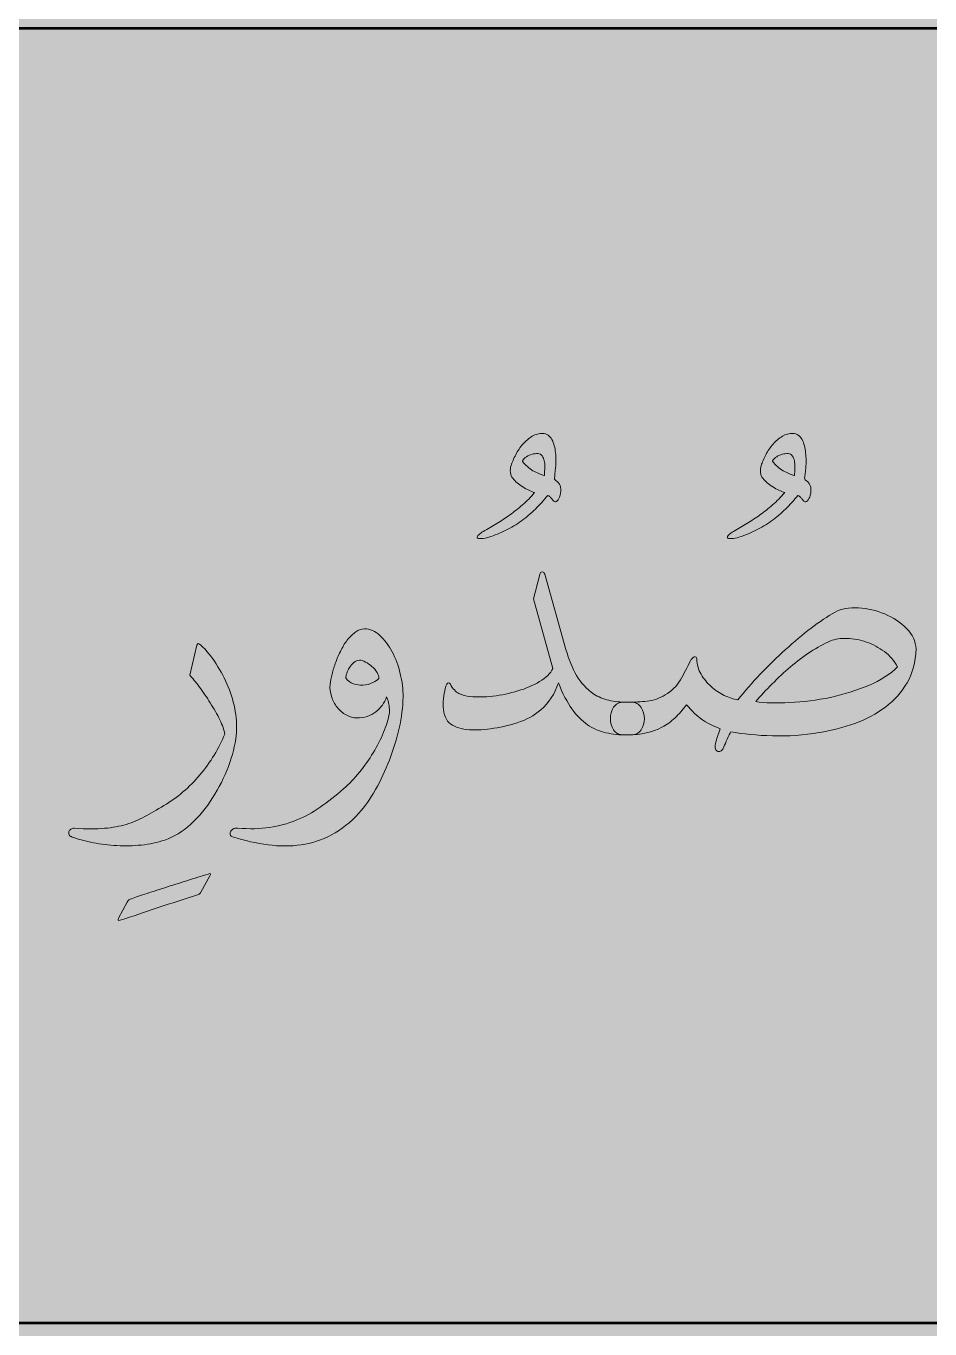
# Model space of a CAD drawing. Header units: inches. Extents: x -1481 to -429, y -1676 to -696.
# Drawn here: x -870.29 to -847.57, y -930.63 to -897.88 of the extents above; entities that cross this region are included whole.
import ezdxf

# ---------------------------------------------------------------- set-up
doc = ezdxf.new("R2010")
doc.units = ezdxf.units.IN
doc.header["$MEASUREMENT"] = 0
doc.layers.add('Layer 1', color=7, linetype='Continuous')

# ---------------------------------------------------------------- blocks, each defined once
blk = doc.blocks.new('block 233')
at = {"layer": 'Layer 1', "true_color": 0x009344}
h = blk.add_hatch(color=114, dxfattribs=at)
h.dxf.hatch_style = 2
h.paths.add_polyline_path([(-693.785, -985.727), (-933.785, -985.727), (-933.785, -695.727), (-693.785, -695.727)])
blk = doc.blocks.new('block 298')
at = {"layer": 'Layer 1', "true_color": 0x49c6ea}
h = blk.add_hatch(color=133, dxfattribs=at)
h.dxf.hatch_style = 2
h.paths.add_polyline_path([(-918.978, -972.482), (-748.663, -972.482), (-748.663, -755.291), (-918.978, -755.291)])
h = blk.add_hatch(color=133, dxfattribs=at)
h.dxf.hatch_style = 2
h.paths.add_polyline_path([(-907.24, -967.404), (-761.143, -967.404), (-761.143, -765.838), (-907.24, -765.838)])
at = {"layer": 'Layer 1', "true_color": 0xffed96}
h = blk.add_hatch(color=41, dxfattribs=at)
h.dxf.hatch_style = 2
h.paths.add_polyline_path([(-911.867, -930.472), (-756.165, -930.472), (-756.165, -897.948), (-911.867, -897.948)])
at = {"layer": 'Layer 1', "lineweight": 0}
blk.add_lwpolyline([(-911.867, -930.472), (-756.165, -930.472), (-756.165, -897.948), (-911.867, -897.948), (-911.867, -930.472)], dxfattribs=at)
at = {"layer": 'Layer 1', "color": 44, "lineweight": 53, "true_color": 0xaf7e09}
blk.add_lwpolyline([(-911.867, -930.472), (-756.165, -930.472), (-756.165, -897.948), (-911.867, -897.948), (-911.867, -930.472)], dxfattribs=at)
blk = doc.blocks.new('block 327')
at = {"layer": 'Layer 1', "true_color": 0x231f20}
h = blk.add_hatch(color=250, dxfattribs=at)
h.dxf.hatch_style = 2
edge = h.paths.add_edge_path()
edge.add_spline(control_points=[(-865.955, -919.71), (-866.298, -919.818), (-866.635, -919.928), (-866.967, -920.04), (-867.3, -920.152), (-867.618, -920.257), (-867.923, -920.355), (-867.979, -920.373), (-867.993, -920.355), (-867.965, -920.303), (-867.965, -920.303), (-867.75, -919.904), (-867.75, -919.904), (-867.739, -919.883), (-867.729, -919.867), (-867.721, -919.856), (-867.712, -919.846), (-867.697, -919.837), (-867.676, -919.83), (-867.582, -919.795), (-867.457, -919.752), (-867.303, -919.702), (-867.15, -919.651), (-866.982, -919.597), (-866.802, -919.539), (-866.622, -919.481), (-866.437, -919.423), (-866.248, -919.363), (-866.06, -919.304), (-865.879, -919.248), (-865.708, -919.195), (-865.68, -919.185), (-865.662, -919.182), (-865.655, -919.187), (-865.648, -919.193), (-865.652, -919.209), (-865.666, -919.237), (-865.666, -919.237), (-865.892, -919.647), (-865.892, -919.647), (-865.902, -919.66), (-865.912, -919.674), (-865.921, -919.686), (-865.929, -919.698), (-865.941, -919.706), (-865.955, -919.71)], knot_values=[0, 0, 0, 0, 1, 1, 1, 2, 2, 2, 3, 3, 3, 4, 4, 4, 5, 5, 5, 6, 6, 6, 7, 7, 7, 8, 8, 8, 9, 9, 9, 10, 10, 10, 11, 11, 11, 12, 12, 12, 13, 13, 13, 14, 14, 14, 15, 15, 15, 15], degree=3, periodic=1)
at = {"layer": 'Layer 1', "lineweight": 0}
blk.add_open_spline([(-865.955, -919.71), (-866.298, -919.818), (-866.635, -919.928), (-866.967, -920.04), (-867.3, -920.152), (-867.618, -920.257), (-867.923, -920.355), (-867.979, -920.373), (-867.993, -920.355), (-867.965, -920.303), (-867.965, -920.303), (-867.75, -919.904), (-867.75, -919.904), (-867.739, -919.883), (-867.729, -919.867), (-867.721, -919.856), (-867.712, -919.846), (-867.697, -919.837), (-867.676, -919.83), (-867.582, -919.795), (-867.457, -919.752), (-867.303, -919.702), (-867.15, -919.651), (-866.982, -919.597), (-866.802, -919.539), (-866.622, -919.481), (-866.437, -919.423), (-866.248, -919.363), (-866.06, -919.304), (-865.879, -919.248), (-865.708, -919.195), (-865.68, -919.185), (-865.662, -919.182), (-865.655, -919.187), (-865.648, -919.193), (-865.652, -919.209), (-865.666, -919.237), (-865.666, -919.237), (-865.892, -919.647), (-865.892, -919.647), (-865.902, -919.66), (-865.912, -919.674), (-865.921, -919.686), (-865.929, -919.698), (-865.941, -919.706), (-865.955, -919.71)], degree=3, knots=[0, 0, 0, 0, 1, 1, 1, 2, 2, 2, 3, 3, 3, 4, 4, 4, 5, 5, 5, 6, 6, 6, 7, 7, 7, 8, 8, 8, 9, 9, 9, 10, 10, 10, 11, 11, 11, 12, 12, 12, 13, 13, 13, 14, 14, 14, 15, 15, 15, 15], dxfattribs=at)
blk = doc.blocks.new('block 328')
at = {"layer": 'Layer 1', "true_color": 0x231f20}
h = blk.add_hatch(color=250, dxfattribs=at)
h.dxf.hatch_style = 2
edge = h.paths.add_edge_path()
edge.add_spline(control_points=[(-858.795, -910.583), (-858.68, -910.516), (-858.566, -910.45), (-858.454, -910.383), (-858.342, -910.317), (-858.233, -910.245), (-858.129, -910.168), (-858.02, -910.091), (-857.913, -910.007), (-857.808, -909.916), (-857.703, -909.825), (-857.602, -909.722), (-857.504, -909.606), (-857.599, -909.578), (-857.698, -909.531), (-857.803, -909.465), (-857.908, -909.398), (-857.992, -909.327), (-858.055, -909.249), (-858.087, -909.211), (-858.106, -909.161), (-858.113, -909.1), (-858.12, -909.038), (-858.115, -908.982), (-858.097, -908.929), (-858.069, -908.845), (-858.03, -908.754), (-857.979, -908.656), (-857.928, -908.558), (-857.868, -908.469), (-857.798, -908.389), (-857.728, -908.308), (-857.65, -908.243), (-857.564, -908.192), (-857.479, -908.141), (-857.392, -908.118), (-857.305, -908.121), (-857.196, -908.128), (-857.117, -908.18), (-857.068, -908.276), (-857.019, -908.372), (-856.99, -908.483), (-856.979, -908.609), (-856.965, -908.735), (-856.964, -908.859), (-856.977, -908.982), (-856.989, -909.104), (-856.998, -909.194), (-857.005, -909.249), (-857.005, -909.267), (-857, -909.281), (-856.99, -909.291), (-856.948, -909.316), (-856.919, -909.339), (-856.903, -909.36), (-856.887, -909.381), (-856.874, -909.405), (-856.864, -909.433), (-856.843, -909.486), (-856.838, -909.549), (-856.851, -909.622), (-856.863, -909.695), (-856.885, -909.752), (-856.916, -909.79), (-856.944, -909.825), (-856.969, -909.842), (-856.99, -909.84), (-857.011, -909.838), (-857.032, -909.822), (-857.053, -909.79), (-857.07, -909.769), (-857.087, -909.749), (-857.102, -909.73), (-857.118, -909.71), (-857.142, -909.694), (-857.173, -909.68), (-857.271, -909.799), (-857.375, -909.913), (-857.486, -910.021), (-857.596, -910.13), (-857.712, -910.229), (-857.835, -910.32), (-857.961, -910.408), (-858.092, -910.486), (-858.228, -910.556), (-858.365, -910.626), (-858.508, -910.684), (-858.659, -910.729), (-858.718, -910.747), (-858.779, -910.758), (-858.842, -910.763), (-858.905, -910.769), (-858.94, -910.763), (-858.947, -910.745), (-858.954, -910.724), (-858.942, -910.699), (-858.911, -910.669), (-858.879, -910.639), (-858.841, -910.61), (-858.795, -910.583)], knot_values=[0, 0, 0, 0, 1, 1, 1, 2, 2, 2, 3, 3, 3, 4, 4, 4, 5, 5, 5, 6, 6, 6, 7, 7, 7, 8, 8, 8, 9, 9, 9, 10, 10, 10, 11, 11, 11, 12, 12, 12, 13, 13, 13, 14, 14, 14, 15, 15, 15, 16, 16, 16, 17, 17, 17, 18, 18, 18, 19, 19, 19, 20, 20, 20, 21, 21, 21, 22, 22, 22, 23, 23, 23, 24, 24, 24, 25, 25, 25, 26, 26, 26, 27, 27, 27, 28, 28, 28, 29, 29, 29, 30, 30, 30, 31, 31, 31, 32, 32, 32, 33, 33, 33, 33], degree=3, periodic=1)
edge = h.paths.add_edge_path()
edge.add_spline(control_points=[(-857.808, -908.819), (-857.735, -908.921), (-857.647, -909), (-857.546, -909.058), (-857.445, -909.116), (-857.352, -909.155), (-857.268, -909.176), (-857.268, -909.176), (-857.257, -909.176), (-857.257, -909.176), (-857.257, -909.148), (-857.256, -909.11), (-857.252, -909.063), (-857.249, -909.016), (-857.248, -908.968), (-857.249, -908.919), (-857.251, -908.87), (-857.258, -908.822), (-857.27, -908.777), (-857.283, -908.732), (-857.305, -908.693), (-857.336, -908.662), (-857.364, -908.637), (-857.403, -908.626), (-857.454, -908.627), (-857.505, -908.629), (-857.555, -908.639), (-857.604, -908.656), (-857.653, -908.674), (-857.697, -908.697), (-857.738, -908.727), (-857.778, -908.757), (-857.801, -908.788), (-857.808, -908.819)], knot_values=[0, 0, 0, 0, 1, 1, 1, 2, 2, 2, 3, 3, 3, 4, 4, 4, 5, 5, 5, 6, 6, 6, 7, 7, 7, 8, 8, 8, 9, 9, 9, 10, 10, 10, 11, 11, 11, 11], degree=3, periodic=1)
at = {"layer": 'Layer 1', "lineweight": 0}
for points, knots in [([(-858.795, -910.583), (-858.68, -910.516), (-858.566, -910.45), (-858.454, -910.383), (-858.342, -910.317), (-858.233, -910.245), (-858.129, -910.168), (-858.02, -910.091), (-857.913, -910.007), (-857.808, -909.916), (-857.703, -909.825), (-857.602, -909.722), (-857.504, -909.606), (-857.599, -909.578), (-857.698, -909.531), (-857.803, -909.465), (-857.908, -909.398), (-857.992, -909.327), (-858.055, -909.249), (-858.087, -909.211), (-858.106, -909.161), (-858.113, -909.1), (-858.12, -909.038), (-858.115, -908.982), (-858.097, -908.929), (-858.069, -908.845), (-858.03, -908.754), (-857.979, -908.656), (-857.928, -908.558), (-857.868, -908.469), (-857.798, -908.389), (-857.728, -908.308), (-857.65, -908.243), (-857.564, -908.192), (-857.479, -908.141), (-857.392, -908.118), (-857.305, -908.121), (-857.196, -908.128), (-857.117, -908.18), (-857.068, -908.276), (-857.019, -908.372), (-856.99, -908.483), (-856.979, -908.609), (-856.965, -908.735), (-856.964, -908.859), (-856.977, -908.982), (-856.989, -909.104), (-856.998, -909.194), (-857.005, -909.249), (-857.005, -909.267), (-857, -909.281), (-856.99, -909.291), (-856.948, -909.316), (-856.919, -909.339), (-856.903, -909.36), (-856.887, -909.381), (-856.874, -909.405), (-856.864, -909.433), (-856.843, -909.486), (-856.838, -909.549), (-856.851, -909.622), (-856.863, -909.695), (-856.885, -909.752), (-856.916, -909.79), (-856.944, -909.825), (-856.969, -909.842), (-856.99, -909.84), (-857.011, -909.838), (-857.032, -909.822), (-857.053, -909.79), (-857.07, -909.769), (-857.087, -909.749), (-857.102, -909.73), (-857.118, -909.71), (-857.142, -909.694), (-857.173, -909.68), (-857.271, -909.799), (-857.375, -909.913), (-857.486, -910.021), (-857.596, -910.13), (-857.712, -910.229), (-857.835, -910.32), (-857.961, -910.408), (-858.092, -910.486), (-858.228, -910.556), (-858.365, -910.626), (-858.508, -910.684), (-858.659, -910.729), (-858.718, -910.747), (-858.779, -910.758), (-858.842, -910.763), (-858.905, -910.769), (-858.94, -910.763), (-858.947, -910.745), (-858.954, -910.724), (-858.942, -910.699), (-858.911, -910.669), (-858.879, -910.639), (-858.841, -910.61), (-858.795, -910.583)], [0, 0, 0, 0, 1, 1, 1, 2, 2, 2, 3, 3, 3, 4, 4, 4, 5, 5, 5, 6, 6, 6, 7, 7, 7, 8, 8, 8, 9, 9, 9, 10, 10, 10, 11, 11, 11, 12, 12, 12, 13, 13, 13, 14, 14, 14, 15, 15, 15, 16, 16, 16, 17, 17, 17, 18, 18, 18, 19, 19, 19, 20, 20, 20, 21, 21, 21, 22, 22, 22, 23, 23, 23, 24, 24, 24, 25, 25, 25, 26, 26, 26, 27, 27, 27, 28, 28, 28, 29, 29, 29, 30, 30, 30, 31, 31, 31, 32, 32, 32, 33, 33, 33, 33]), ([(-857.808, -908.819), (-857.735, -908.921), (-857.647, -909), (-857.546, -909.058), (-857.445, -909.116), (-857.352, -909.155), (-857.268, -909.176), (-857.268, -909.176), (-857.257, -909.176), (-857.257, -909.176), (-857.257, -909.148), (-857.256, -909.11), (-857.252, -909.063), (-857.249, -909.016), (-857.248, -908.968), (-857.249, -908.919), (-857.251, -908.87), (-857.258, -908.822), (-857.27, -908.777), (-857.283, -908.732), (-857.305, -908.693), (-857.336, -908.662), (-857.364, -908.637), (-857.403, -908.626), (-857.454, -908.627), (-857.505, -908.629), (-857.555, -908.639), (-857.604, -908.656), (-857.653, -908.674), (-857.697, -908.697), (-857.738, -908.727), (-857.778, -908.757), (-857.801, -908.788), (-857.808, -908.819)], [0, 0, 0, 0, 1, 1, 1, 2, 2, 2, 3, 3, 3, 4, 4, 4, 5, 5, 5, 6, 6, 6, 7, 7, 7, 8, 8, 8, 9, 9, 9, 10, 10, 10, 11, 11, 11, 11])]:
    blk.add_open_spline(points, degree=3, knots=knots, dxfattribs=at)
blk = doc.blocks.new('block 329')
at = {"layer": 'Layer 1', "true_color": 0x231f20}
h = blk.add_hatch(color=250, dxfattribs=at)
h.dxf.hatch_style = 2
edge = h.paths.add_edge_path()
edge.add_spline(control_points=[(-852.507, -910.583), (-852.391, -910.516), (-852.278, -910.45), (-852.166, -910.383), (-852.054, -910.317), (-851.945, -910.245), (-851.84, -910.168), (-851.732, -910.091), (-851.625, -910.007), (-851.52, -909.916), (-851.415, -909.825), (-851.314, -909.722), (-851.216, -909.606), (-851.31, -909.578), (-851.41, -909.531), (-851.515, -909.465), (-851.62, -909.398), (-851.704, -909.327), (-851.767, -909.249), (-851.798, -909.211), (-851.818, -909.161), (-851.825, -909.1), (-851.832, -909.038), (-851.826, -908.982), (-851.809, -908.929), (-851.781, -908.845), (-851.742, -908.754), (-851.691, -908.656), (-851.64, -908.558), (-851.58, -908.469), (-851.51, -908.389), (-851.44, -908.308), (-851.362, -908.243), (-851.276, -908.192), (-851.191, -908.141), (-851.104, -908.118), (-851.016, -908.121), (-850.908, -908.128), (-850.829, -908.18), (-850.78, -908.276), (-850.731, -908.372), (-850.701, -908.483), (-850.691, -908.609), (-850.677, -908.735), (-850.676, -908.859), (-850.688, -908.982), (-850.701, -909.104), (-850.71, -909.194), (-850.717, -909.249), (-850.717, -909.267), (-850.712, -909.281), (-850.701, -909.291), (-850.659, -909.316), (-850.631, -909.339), (-850.615, -909.36), (-850.599, -909.381), (-850.586, -909.405), (-850.576, -909.433), (-850.555, -909.486), (-850.55, -909.549), (-850.562, -909.622), (-850.575, -909.695), (-850.597, -909.752), (-850.628, -909.79), (-850.656, -909.825), (-850.68, -909.842), (-850.701, -909.84), (-850.722, -909.838), (-850.744, -909.822), (-850.765, -909.79), (-850.782, -909.769), (-850.799, -909.749), (-850.814, -909.73), (-850.83, -909.71), (-850.854, -909.694), (-850.885, -909.68), (-850.983, -909.799), (-851.087, -909.913), (-851.197, -910.021), (-851.308, -910.13), (-851.424, -910.229), (-851.547, -910.32), (-851.672, -910.408), (-851.804, -910.486), (-851.94, -910.556), (-852.077, -910.626), (-852.22, -910.684), (-852.37, -910.729), (-852.43, -910.747), (-852.491, -910.758), (-852.554, -910.763), (-852.617, -910.769), (-852.652, -910.763), (-852.659, -910.745), (-852.666, -910.724), (-852.654, -910.699), (-852.622, -910.669), (-852.591, -910.639), (-852.553, -910.61), (-852.507, -910.583)], knot_values=[0, 0, 0, 0, 1, 1, 1, 2, 2, 2, 3, 3, 3, 4, 4, 4, 5, 5, 5, 6, 6, 6, 7, 7, 7, 8, 8, 8, 9, 9, 9, 10, 10, 10, 11, 11, 11, 12, 12, 12, 13, 13, 13, 14, 14, 14, 15, 15, 15, 16, 16, 16, 17, 17, 17, 18, 18, 18, 19, 19, 19, 20, 20, 20, 21, 21, 21, 22, 22, 22, 23, 23, 23, 24, 24, 24, 25, 25, 25, 26, 26, 26, 27, 27, 27, 28, 28, 28, 29, 29, 29, 30, 30, 30, 31, 31, 31, 32, 32, 32, 33, 33, 33, 33], degree=3, periodic=1)
edge = h.paths.add_edge_path()
edge.add_spline(control_points=[(-851.52, -908.819), (-851.447, -908.921), (-851.359, -909), (-851.258, -909.058), (-851.156, -909.116), (-851.064, -909.155), (-850.98, -909.176), (-850.98, -909.176), (-850.969, -909.176), (-850.969, -909.176), (-850.969, -909.148), (-850.967, -909.11), (-850.964, -909.063), (-850.961, -909.016), (-850.96, -908.968), (-850.961, -908.919), (-850.963, -908.87), (-850.97, -908.822), (-850.982, -908.777), (-850.995, -908.732), (-851.016, -908.693), (-851.048, -908.662), (-851.076, -908.637), (-851.115, -908.626), (-851.166, -908.627), (-851.217, -908.629), (-851.267, -908.639), (-851.316, -908.656), (-851.365, -908.674), (-851.409, -908.697), (-851.449, -908.727), (-851.49, -908.757), (-851.513, -908.788), (-851.52, -908.819)], knot_values=[0, 0, 0, 0, 1, 1, 1, 2, 2, 2, 3, 3, 3, 4, 4, 4, 5, 5, 5, 6, 6, 6, 7, 7, 7, 8, 8, 8, 9, 9, 9, 10, 10, 10, 11, 11, 11, 11], degree=3, periodic=1)
at = {"layer": 'Layer 1', "lineweight": 0}
for points, knots in [([(-852.507, -910.583), (-852.391, -910.516), (-852.278, -910.45), (-852.166, -910.383), (-852.054, -910.317), (-851.945, -910.245), (-851.84, -910.168), (-851.732, -910.091), (-851.625, -910.007), (-851.52, -909.916), (-851.415, -909.825), (-851.314, -909.722), (-851.216, -909.606), (-851.31, -909.578), (-851.41, -909.531), (-851.515, -909.465), (-851.62, -909.398), (-851.704, -909.327), (-851.767, -909.249), (-851.798, -909.211), (-851.818, -909.161), (-851.825, -909.1), (-851.832, -909.038), (-851.826, -908.982), (-851.809, -908.929), (-851.781, -908.845), (-851.742, -908.754), (-851.691, -908.656), (-851.64, -908.558), (-851.58, -908.469), (-851.51, -908.389), (-851.44, -908.308), (-851.362, -908.243), (-851.276, -908.192), (-851.191, -908.141), (-851.104, -908.118), (-851.016, -908.121), (-850.908, -908.128), (-850.829, -908.18), (-850.78, -908.276), (-850.731, -908.372), (-850.701, -908.483), (-850.691, -908.609), (-850.677, -908.735), (-850.676, -908.859), (-850.688, -908.982), (-850.701, -909.104), (-850.71, -909.194), (-850.717, -909.249), (-850.717, -909.267), (-850.712, -909.281), (-850.701, -909.291), (-850.659, -909.316), (-850.631, -909.339), (-850.615, -909.36), (-850.599, -909.381), (-850.586, -909.405), (-850.576, -909.433), (-850.555, -909.486), (-850.55, -909.549), (-850.562, -909.622), (-850.575, -909.695), (-850.597, -909.752), (-850.628, -909.79), (-850.656, -909.825), (-850.68, -909.842), (-850.701, -909.84), (-850.722, -909.838), (-850.744, -909.822), (-850.765, -909.79), (-850.782, -909.769), (-850.799, -909.749), (-850.814, -909.73), (-850.83, -909.71), (-850.854, -909.694), (-850.885, -909.68), (-850.983, -909.799), (-851.087, -909.913), (-851.197, -910.021), (-851.308, -910.13), (-851.424, -910.229), (-851.547, -910.32), (-851.672, -910.408), (-851.804, -910.486), (-851.94, -910.556), (-852.077, -910.626), (-852.22, -910.684), (-852.37, -910.729), (-852.43, -910.747), (-852.491, -910.758), (-852.554, -910.763), (-852.617, -910.769), (-852.652, -910.763), (-852.659, -910.745), (-852.666, -910.724), (-852.654, -910.699), (-852.622, -910.669), (-852.591, -910.639), (-852.553, -910.61), (-852.507, -910.583)], [0, 0, 0, 0, 1, 1, 1, 2, 2, 2, 3, 3, 3, 4, 4, 4, 5, 5, 5, 6, 6, 6, 7, 7, 7, 8, 8, 8, 9, 9, 9, 10, 10, 10, 11, 11, 11, 12, 12, 12, 13, 13, 13, 14, 14, 14, 15, 15, 15, 16, 16, 16, 17, 17, 17, 18, 18, 18, 19, 19, 19, 20, 20, 20, 21, 21, 21, 22, 22, 22, 23, 23, 23, 24, 24, 24, 25, 25, 25, 26, 26, 26, 27, 27, 27, 28, 28, 28, 29, 29, 29, 30, 30, 30, 31, 31, 31, 32, 32, 32, 33, 33, 33, 33]), ([(-851.52, -908.819), (-851.447, -908.921), (-851.359, -909), (-851.258, -909.058), (-851.156, -909.116), (-851.064, -909.155), (-850.98, -909.176), (-850.98, -909.176), (-850.969, -909.176), (-850.969, -909.176), (-850.969, -909.148), (-850.967, -909.11), (-850.964, -909.063), (-850.961, -909.016), (-850.96, -908.968), (-850.961, -908.919), (-850.963, -908.87), (-850.97, -908.822), (-850.982, -908.777), (-850.995, -908.732), (-851.016, -908.693), (-851.048, -908.662), (-851.076, -908.637), (-851.115, -908.626), (-851.166, -908.627), (-851.217, -908.629), (-851.267, -908.639), (-851.316, -908.656), (-851.365, -908.674), (-851.409, -908.697), (-851.449, -908.727), (-851.49, -908.757), (-851.513, -908.788), (-851.52, -908.819)], [0, 0, 0, 0, 1, 1, 1, 2, 2, 2, 3, 3, 3, 4, 4, 4, 5, 5, 5, 6, 6, 6, 7, 7, 7, 8, 8, 8, 9, 9, 9, 10, 10, 10, 11, 11, 11, 11])]:
    blk.add_open_spline(points, degree=3, knots=knots, dxfattribs=at)
blk = doc.blocks.new('block 297')
at = {"layer": 'Layer 1', "true_color": 0x231f20}
h = blk.add_hatch(color=250, dxfattribs=at)
h.dxf.hatch_style = 2
edge = h.paths.add_edge_path()
edge.add_spline(control_points=[(-857.529, -912.278), (-857.529, -912.278), (-857.377, -911.664), (-857.377, -911.664), (-857.367, -911.622), (-857.346, -911.601), (-857.314, -911.601), (-857.283, -911.601), (-857.262, -911.62), (-857.251, -911.659), (-857.251, -911.659), (-856.716, -913.554), (-856.716, -913.554), (-856.646, -913.802), (-856.558, -914.019), (-856.451, -914.204), (-856.344, -914.39), (-856.198, -914.546), (-856.013, -914.671), (-855.904, -914.745), (-855.78, -914.797), (-855.64, -914.829), (-855.5, -914.86), (-855.344, -914.876), (-855.173, -914.876), (-855.173, -914.876), (-855.078, -914.876), (-855.078, -914.876), (-854.966, -914.876), (-854.882, -914.92), (-854.826, -915.007), (-854.77, -915.095), (-854.742, -915.189), (-854.742, -915.291), (-854.742, -915.392), (-854.77, -915.486), (-854.826, -915.572), (-854.882, -915.657), (-854.966, -915.7), (-855.078, -915.7), (-855.078, -915.7), (-855.173, -915.7), (-855.173, -915.7), (-855.365, -915.7), (-855.545, -915.682), (-855.711, -915.645), (-855.877, -915.608), (-856.032, -915.541), (-856.175, -915.443), (-856.315, -915.349), (-856.446, -915.216), (-856.566, -915.047), (-856.687, -914.877), (-856.8, -914.659), (-856.905, -914.393), (-856.996, -914.666), (-857.144, -914.892), (-857.351, -915.07), (-857.519, -915.214), (-857.717, -915.321), (-857.944, -915.393), (-858.171, -915.465), (-858.394, -915.515), (-858.611, -915.543), (-858.824, -915.574), (-859.026, -915.58), (-859.217, -915.561), (-859.407, -915.542), (-859.554, -915.485), (-859.655, -915.391), (-859.707, -915.342), (-859.745, -915.275), (-859.768, -915.191), (-859.791, -915.107), (-859.802, -915.019), (-859.802, -914.926), (-859.802, -914.833), (-859.794, -914.742), (-859.778, -914.653), (-859.763, -914.564), (-859.741, -914.488), (-859.713, -914.425), (-859.702, -914.404), (-859.687, -914.393), (-859.668, -914.393), (-859.649, -914.393), (-859.634, -914.404), (-859.623, -914.425), (-859.56, -914.54), (-859.489, -914.618), (-859.408, -914.658), (-859.328, -914.699), (-859.232, -914.724), (-859.12, -914.734), (-858.955, -914.752), (-858.766, -914.748), (-858.553, -914.724), (-858.339, -914.7), (-858.131, -914.656), (-857.928, -914.593), (-857.725, -914.533), (-857.542, -914.455), (-857.38, -914.359), (-857.217, -914.263), (-857.106, -914.152), (-857.046, -914.026), (-857.046, -914.026), (-857.529, -912.278), (-857.529, -912.278)], knot_values=[0, 0, 0, 0, 1, 1, 1, 2, 2, 2, 3, 3, 3, 4, 4, 4, 5, 5, 5, 6, 6, 6, 7, 7, 7, 8, 8, 8, 9, 9, 9, 10, 10, 10, 11, 11, 11, 12, 12, 12, 13, 13, 13, 14, 14, 14, 15, 15, 15, 16, 16, 16, 17, 17, 17, 18, 18, 18, 19, 19, 19, 20, 20, 20, 21, 21, 21, 22, 22, 22, 23, 23, 23, 24, 24, 24, 25, 25, 25, 26, 26, 26, 27, 27, 27, 28, 28, 28, 29, 29, 29, 30, 30, 30, 31, 31, 31, 32, 32, 32, 33, 33, 33, 34, 34, 34, 35, 35, 35, 36, 36, 36, 36], degree=3, periodic=1)
h = blk.add_hatch(color=250, dxfattribs=at)
h.dxf.hatch_style = 2
edge = h.paths.add_edge_path()
edge.add_spline(control_points=[(-852.397, -914.813), (-852.226, -914.603), (-852.037, -914.39), (-851.831, -914.173), (-851.624, -913.956), (-851.413, -913.75), (-851.198, -913.554), (-850.983, -913.358), (-850.769, -913.178), (-850.555, -913.016), (-850.342, -912.853), (-850.141, -912.719), (-849.952, -912.614), (-849.791, -912.527), (-849.596, -912.49), (-849.366, -912.504), (-849.137, -912.518), (-848.916, -912.569), (-848.702, -912.659), (-848.489, -912.748), (-848.306, -912.869), (-848.154, -913.021), (-848.002, -913.173), (-847.922, -913.345), (-847.915, -913.538), (-847.926, -913.863), (-848.001, -914.147), (-848.141, -914.388), (-848.281, -914.629), (-848.463, -914.834), (-848.687, -915.002), (-848.911, -915.17), (-849.167, -915.306), (-849.456, -915.409), (-849.744, -915.512), (-850.043, -915.59), (-850.35, -915.642), (-850.742, -915.705), (-851.133, -915.732), (-851.523, -915.721), (-851.914, -915.711), (-852.263, -915.677), (-852.571, -915.621), (-852.599, -915.663), (-852.629, -915.724), (-852.662, -915.803), (-852.696, -915.881), (-852.723, -915.947), (-852.744, -915.999), (-852.782, -916.09), (-852.833, -916.129), (-852.896, -916.115), (-852.927, -916.108), (-852.948, -916.086), (-852.959, -916.049), (-852.969, -916.012), (-852.969, -915.97), (-852.959, -915.921), (-852.945, -915.858), (-852.928, -915.796), (-852.909, -915.737), (-852.89, -915.677), (-852.866, -915.613), (-852.838, -915.543), (-853.027, -915.473), (-853.182, -915.394), (-853.303, -915.307), (-853.423, -915.219), (-853.552, -915.097), (-853.688, -914.939), (-853.78, -915.065), (-853.875, -915.175), (-853.975, -915.27), (-854.074, -915.364), (-854.184, -915.443), (-854.303, -915.506), (-854.544, -915.632), (-854.834, -915.697), (-855.174, -915.7), (-855.174, -915.7), (-855.268, -915.7), (-855.268, -915.7), (-855.38, -915.7), (-855.463, -915.657), (-855.518, -915.572), (-855.572, -915.486), (-855.599, -915.391), (-855.599, -915.286), (-855.599, -915.184), (-855.572, -915.091), (-855.518, -915.005), (-855.463, -914.919), (-855.38, -914.876), (-855.268, -914.876), (-855.268, -914.876), (-855.174, -914.876), (-855.174, -914.876), (-854.995, -914.876), (-854.828, -914.867), (-854.673, -914.85), (-854.517, -914.832), (-854.366, -914.78), (-854.219, -914.692), (-854.058, -914.598), (-853.932, -914.472), (-853.841, -914.315), (-853.75, -914.157), (-853.666, -913.998), (-853.589, -913.837), (-853.564, -913.788), (-853.532, -913.756), (-853.492, -913.74), (-853.451, -913.724), (-853.43, -913.742), (-853.426, -913.795), (-853.423, -913.931), (-853.387, -914.058), (-853.318, -914.175), (-853.25, -914.293), (-853.166, -914.396), (-853.067, -914.485), (-852.967, -914.574), (-852.857, -914.648), (-852.739, -914.706), (-852.62, -914.763), (-852.506, -914.799), (-852.397, -914.813)], knot_values=[0, 0, 0, 0, 1, 1, 1, 2, 2, 2, 3, 3, 3, 4, 4, 4, 5, 5, 5, 6, 6, 6, 7, 7, 7, 8, 8, 8, 9, 9, 9, 10, 10, 10, 11, 11, 11, 12, 12, 12, 13, 13, 13, 14, 14, 14, 15, 15, 15, 16, 16, 16, 17, 17, 17, 18, 18, 18, 19, 19, 19, 20, 20, 20, 21, 21, 21, 22, 22, 22, 23, 23, 23, 24, 24, 24, 25, 25, 25, 26, 26, 26, 27, 27, 27, 28, 28, 28, 29, 29, 29, 30, 30, 30, 31, 31, 31, 32, 32, 32, 33, 33, 33, 34, 34, 34, 35, 35, 35, 36, 36, 36, 37, 37, 37, 38, 38, 38, 39, 39, 39, 40, 40, 40, 41, 41, 41, 42, 42, 42, 42], degree=3, periodic=1)
edge = h.paths.add_edge_path()
edge.add_spline(control_points=[(-848.382, -913.984), (-848.459, -913.837), (-848.569, -913.711), (-848.71, -913.606), (-848.852, -913.501), (-849.003, -913.421), (-849.164, -913.365), (-849.325, -913.309), (-849.486, -913.278), (-849.647, -913.273), (-849.808, -913.268), (-849.948, -913.289), (-850.067, -913.338), (-850.232, -913.408), (-850.399, -913.499), (-850.571, -913.611), (-850.742, -913.723), (-850.909, -913.847), (-851.069, -913.984), (-851.23, -914.12), (-851.385, -914.265), (-851.534, -914.417), (-851.683, -914.569), (-851.82, -914.717), (-851.946, -914.86), (-851.715, -914.895), (-851.43, -914.904), (-851.09, -914.887), (-850.751, -914.869), (-850.41, -914.825), (-850.067, -914.755), (-849.728, -914.682), (-849.407, -914.581), (-849.104, -914.454), (-848.801, -914.326), (-848.561, -914.169), (-848.382, -913.984)], knot_values=[0, 0, 0, 0, 1, 1, 1, 2, 2, 2, 3, 3, 3, 4, 4, 4, 5, 5, 5, 6, 6, 6, 7, 7, 7, 8, 8, 8, 9, 9, 9, 10, 10, 10, 11, 11, 11, 12, 12, 12, 12], degree=3, periodic=1)
h = blk.add_hatch(color=250, dxfattribs=at)
h.dxf.hatch_style = 2
edge = h.paths.add_edge_path()
edge.add_spline(control_points=[(-865.999, -913.443), (-865.981, -913.391), (-865.946, -913.391), (-865.894, -913.443), (-865.754, -913.576), (-865.625, -913.734), (-865.508, -913.916), (-865.391, -914.098), (-865.29, -914.288), (-865.206, -914.488), (-865.126, -914.691), (-865.067, -914.898), (-865.03, -915.11), (-864.994, -915.321), (-864.986, -915.524), (-865.007, -915.716), (-865.035, -915.957), (-865.1, -916.215), (-865.204, -916.49), (-865.307, -916.765), (-865.439, -917.028), (-865.6, -917.28), (-865.757, -917.532), (-865.939, -917.752), (-866.146, -917.941), (-866.352, -918.13), (-866.571, -918.263), (-866.802, -918.34), (-866.991, -918.403), (-867.187, -918.445), (-867.392, -918.466), (-867.597, -918.487), (-867.801, -918.492), (-868.004, -918.482), (-868.207, -918.471), (-868.404, -918.447), (-868.597, -918.408), (-868.789, -918.37), (-868.966, -918.323), (-869.127, -918.267), (-869.169, -918.253), (-869.196, -918.233), (-869.208, -918.206), (-869.22, -918.18), (-869.222, -918.155), (-869.213, -918.13), (-869.205, -918.106), (-869.187, -918.085), (-869.161, -918.067), (-869.135, -918.05), (-869.104, -918.043), (-869.069, -918.046), (-868.772, -918.064), (-868.521, -918.064), (-868.318, -918.046), (-868.116, -918.029), (-867.933, -917.995), (-867.77, -917.947), (-867.607, -917.897), (-867.453, -917.833), (-867.308, -917.752), (-867.163, -917.672), (-867.001, -917.579), (-866.823, -917.474), (-866.655, -917.376), (-866.496, -917.262), (-866.345, -917.133), (-866.195, -917.004), (-866.053, -916.86), (-865.92, -916.703), (-865.647, -916.381), (-865.439, -916.04), (-865.295, -915.679), (-865.309, -915.574), (-865.35, -915.453), (-865.419, -915.317), (-865.487, -915.181), (-865.567, -915.039), (-865.658, -914.892), (-865.745, -914.752), (-865.836, -914.62), (-865.93, -914.496), (-866.025, -914.371), (-866.105, -914.273), (-866.172, -914.199), (-866.172, -914.199), (-865.999, -913.443), (-865.999, -913.443)], knot_values=[0, 0, 0, 0, 1, 1, 1, 2, 2, 2, 3, 3, 3, 4, 4, 4, 5, 5, 5, 6, 6, 6, 7, 7, 7, 8, 8, 8, 9, 9, 9, 10, 10, 10, 11, 11, 11, 12, 12, 12, 13, 13, 13, 14, 14, 14, 15, 15, 15, 16, 16, 16, 17, 17, 17, 18, 18, 18, 19, 19, 19, 20, 20, 20, 21, 21, 21, 22, 22, 22, 23, 23, 23, 24, 24, 24, 25, 25, 25, 26, 26, 26, 27, 27, 27, 28, 28, 28, 29, 29, 29, 29], degree=3, periodic=1)
edge = h.paths.add_edge_path()
edge.add_spline(control_points=[(-861.228, -914.745), (-861.277, -914.892), (-861.366, -915.016), (-861.496, -915.118), (-861.625, -915.219), (-861.784, -915.27), (-861.973, -915.27), (-862.068, -915.27), (-862.158, -915.245), (-862.244, -915.196), (-862.329, -915.147), (-862.404, -915.083), (-862.467, -915.005), (-862.53, -914.926), (-862.578, -914.836), (-862.611, -914.734), (-862.644, -914.633), (-862.656, -914.53), (-862.645, -914.425), (-862.638, -914.351), (-862.622, -914.266), (-862.598, -914.168), (-862.573, -914.07), (-862.542, -913.97), (-862.503, -913.868), (-862.465, -913.767), (-862.42, -913.666), (-862.369, -913.564), (-862.319, -913.463), (-862.262, -913.373), (-862.199, -913.296), (-862.136, -913.219), (-862.07, -913.156), (-861.999, -913.107), (-861.93, -913.058), (-861.856, -913.034), (-861.779, -913.034), (-861.643, -913.034), (-861.515, -913.088), (-861.396, -913.197), (-861.277, -913.305), (-861.174, -913.443), (-861.086, -913.609), (-860.999, -913.775), (-860.931, -913.959), (-860.882, -914.16), (-860.833, -914.361), (-860.81, -914.556), (-860.813, -914.745), (-860.817, -914.997), (-860.849, -915.258), (-860.91, -915.53), (-860.972, -915.801), (-861.053, -916.068), (-861.154, -916.33), (-861.256, -916.592), (-861.372, -916.84), (-861.503, -917.073), (-861.635, -917.305), (-861.774, -917.502), (-861.921, -917.663), (-862.138, -917.901), (-862.368, -918.084), (-862.611, -918.212), (-862.854, -918.339), (-863.109, -918.422), (-863.375, -918.461), (-863.641, -918.499), (-863.918, -918.499), (-864.206, -918.461), (-864.495, -918.422), (-864.793, -918.356), (-865.101, -918.261), (-865.129, -918.251), (-865.148, -918.233), (-865.156, -918.209), (-865.165, -918.184), (-865.163, -918.159), (-865.151, -918.133), (-865.139, -918.107), (-865.118, -918.084), (-865.088, -918.065), (-865.058, -918.045), (-865.019, -918.037), (-864.97, -918.041), (-864.676, -918.065), (-864.409, -918.06), (-864.17, -918.025), (-863.93, -917.99), (-863.706, -917.93), (-863.498, -917.844), (-863.29, -917.758), (-863.089, -917.649), (-862.897, -917.516), (-862.705, -917.383), (-862.507, -917.227), (-862.304, -917.049), (-862.167, -916.93), (-862.035, -916.792), (-861.908, -916.634), (-861.78, -916.477), (-861.665, -916.314), (-861.564, -916.146), (-861.459, -915.975), (-861.371, -915.803), (-861.301, -915.632), (-861.231, -915.461), (-861.183, -915.301), (-861.154, -915.154), (-861.151, -915.123), (-861.151, -915.087), (-861.154, -915.047), (-861.158, -915.007), (-861.163, -914.967), (-861.17, -914.929), (-861.177, -914.89), (-861.186, -914.854), (-861.196, -914.821), (-861.207, -914.788), (-861.217, -914.762), (-861.228, -914.745)], knot_values=[0, 0, 0, 0, 1, 1, 1, 2, 2, 2, 3, 3, 3, 4, 4, 4, 5, 5, 5, 6, 6, 6, 7, 7, 7, 8, 8, 8, 9, 9, 9, 10, 10, 10, 11, 11, 11, 12, 12, 12, 13, 13, 13, 14, 14, 14, 15, 15, 15, 16, 16, 16, 17, 17, 17, 18, 18, 18, 19, 19, 19, 20, 20, 20, 21, 21, 21, 22, 22, 22, 23, 23, 23, 24, 24, 24, 25, 25, 25, 26, 26, 26, 27, 27, 27, 28, 28, 28, 29, 29, 29, 30, 30, 30, 31, 31, 31, 32, 32, 32, 33, 33, 33, 34, 34, 34, 35, 35, 35, 36, 36, 36, 37, 37, 37, 38, 38, 38, 39, 39, 39, 40, 40, 40, 40], degree=3, periodic=1)
edge = h.paths.add_edge_path()
edge.add_spline(control_points=[(-861.91, -913.821), (-861.963, -913.825), (-862.01, -913.845), (-862.052, -913.882), (-862.094, -913.918), (-862.13, -913.96), (-862.16, -914.008), (-862.189, -914.055), (-862.212, -914.103), (-862.228, -914.152), (-862.244, -914.201), (-862.251, -914.238), (-862.251, -914.262), (-862.206, -914.336), (-862.143, -914.385), (-862.062, -914.412), (-861.982, -914.438), (-861.902, -914.451), (-861.821, -914.451), (-861.73, -914.444), (-861.647, -914.422), (-861.572, -914.385), (-861.497, -914.349), (-861.445, -914.313), (-861.417, -914.278), (-861.417, -914.232), (-861.434, -914.183), (-861.467, -914.128), (-861.5, -914.074), (-861.542, -914.024), (-861.593, -913.979), (-861.643, -913.933), (-861.698, -913.896), (-861.755, -913.866), (-861.813, -913.836), (-861.865, -913.821), (-861.91, -913.821)], knot_values=[0, 0, 0, 0, 1, 1, 1, 2, 2, 2, 3, 3, 3, 4, 4, 4, 5, 5, 5, 6, 6, 6, 7, 7, 7, 8, 8, 8, 9, 9, 9, 10, 10, 10, 11, 11, 11, 12, 12, 12, 12], degree=3, periodic=1)
at = {"layer": 'Layer 1', "lineweight": 0}
for points, knots in [([(-857.529, -912.278), (-857.529, -912.278), (-857.377, -911.664), (-857.377, -911.664), (-857.367, -911.622), (-857.346, -911.601), (-857.314, -911.601), (-857.283, -911.601), (-857.262, -911.62), (-857.251, -911.659), (-857.251, -911.659), (-856.716, -913.554), (-856.716, -913.554), (-856.646, -913.802), (-856.558, -914.019), (-856.451, -914.204), (-856.344, -914.39), (-856.198, -914.546), (-856.013, -914.671), (-855.904, -914.745), (-855.78, -914.797), (-855.64, -914.829), (-855.5, -914.86), (-855.344, -914.876), (-855.173, -914.876), (-855.173, -914.876), (-855.078, -914.876), (-855.078, -914.876), (-854.966, -914.876), (-854.882, -914.92), (-854.826, -915.007), (-854.77, -915.095), (-854.742, -915.189), (-854.742, -915.291), (-854.742, -915.392), (-854.77, -915.486), (-854.826, -915.572), (-854.882, -915.657), (-854.966, -915.7), (-855.078, -915.7), (-855.078, -915.7), (-855.173, -915.7), (-855.173, -915.7), (-855.365, -915.7), (-855.545, -915.682), (-855.711, -915.645), (-855.877, -915.608), (-856.032, -915.541), (-856.175, -915.443), (-856.315, -915.349), (-856.446, -915.216), (-856.566, -915.047), (-856.687, -914.877), (-856.8, -914.659), (-856.905, -914.393), (-856.996, -914.666), (-857.144, -914.892), (-857.351, -915.07), (-857.519, -915.214), (-857.717, -915.321), (-857.944, -915.393), (-858.171, -915.465), (-858.394, -915.515), (-858.611, -915.543), (-858.824, -915.574), (-859.026, -915.58), (-859.217, -915.561), (-859.407, -915.542), (-859.554, -915.485), (-859.655, -915.391), (-859.707, -915.342), (-859.745, -915.275), (-859.768, -915.191), (-859.791, -915.107), (-859.802, -915.019), (-859.802, -914.926), (-859.802, -914.833), (-859.794, -914.742), (-859.778, -914.653), (-859.763, -914.564), (-859.741, -914.488), (-859.713, -914.425), (-859.702, -914.404), (-859.687, -914.393), (-859.668, -914.393), (-859.649, -914.393), (-859.634, -914.404), (-859.623, -914.425), (-859.56, -914.54), (-859.489, -914.618), (-859.408, -914.658), (-859.328, -914.699), (-859.232, -914.724), (-859.12, -914.734), (-858.955, -914.752), (-858.766, -914.748), (-858.553, -914.724), (-858.339, -914.7), (-858.131, -914.656), (-857.928, -914.593), (-857.725, -914.533), (-857.542, -914.455), (-857.38, -914.359), (-857.217, -914.263), (-857.106, -914.152), (-857.046, -914.026), (-857.046, -914.026), (-857.529, -912.278), (-857.529, -912.278)], [0, 0, 0, 0, 1, 1, 1, 2, 2, 2, 3, 3, 3, 4, 4, 4, 5, 5, 5, 6, 6, 6, 7, 7, 7, 8, 8, 8, 9, 9, 9, 10, 10, 10, 11, 11, 11, 12, 12, 12, 13, 13, 13, 14, 14, 14, 15, 15, 15, 16, 16, 16, 17, 17, 17, 18, 18, 18, 19, 19, 19, 20, 20, 20, 21, 21, 21, 22, 22, 22, 23, 23, 23, 24, 24, 24, 25, 25, 25, 26, 26, 26, 27, 27, 27, 28, 28, 28, 29, 29, 29, 30, 30, 30, 31, 31, 31, 32, 32, 32, 33, 33, 33, 34, 34, 34, 35, 35, 35, 36, 36, 36, 36]), ([(-852.397, -914.813), (-852.226, -914.603), (-852.037, -914.39), (-851.831, -914.173), (-851.624, -913.956), (-851.413, -913.75), (-851.198, -913.554), (-850.983, -913.358), (-850.769, -913.178), (-850.555, -913.016), (-850.342, -912.853), (-850.141, -912.719), (-849.952, -912.614), (-849.791, -912.527), (-849.596, -912.49), (-849.366, -912.504), (-849.137, -912.518), (-848.916, -912.569), (-848.702, -912.659), (-848.489, -912.748), (-848.306, -912.869), (-848.154, -913.021), (-848.002, -913.173), (-847.922, -913.345), (-847.915, -913.538), (-847.926, -913.863), (-848.001, -914.147), (-848.141, -914.388), (-848.281, -914.629), (-848.463, -914.834), (-848.687, -915.002), (-848.911, -915.17), (-849.167, -915.306), (-849.456, -915.409), (-849.744, -915.512), (-850.043, -915.59), (-850.35, -915.642), (-850.742, -915.705), (-851.133, -915.732), (-851.523, -915.721), (-851.914, -915.711), (-852.263, -915.677), (-852.571, -915.621), (-852.599, -915.663), (-852.629, -915.724), (-852.662, -915.803), (-852.696, -915.881), (-852.723, -915.947), (-852.744, -915.999), (-852.782, -916.09), (-852.833, -916.129), (-852.896, -916.115), (-852.927, -916.108), (-852.948, -916.086), (-852.959, -916.049), (-852.969, -916.012), (-852.969, -915.97), (-852.959, -915.921), (-852.945, -915.858), (-852.928, -915.796), (-852.909, -915.737), (-852.89, -915.677), (-852.866, -915.613), (-852.838, -915.543), (-853.027, -915.473), (-853.182, -915.394), (-853.303, -915.307), (-853.423, -915.219), (-853.552, -915.097), (-853.688, -914.939), (-853.78, -915.065), (-853.875, -915.175), (-853.975, -915.27), (-854.074, -915.364), (-854.184, -915.443), (-854.303, -915.506), (-854.544, -915.632), (-854.834, -915.697), (-855.174, -915.7), (-855.174, -915.7), (-855.268, -915.7), (-855.268, -915.7), (-855.38, -915.7), (-855.463, -915.657), (-855.518, -915.572), (-855.572, -915.486), (-855.599, -915.391), (-855.599, -915.286), (-855.599, -915.184), (-855.572, -915.091), (-855.518, -915.005), (-855.463, -914.919), (-855.38, -914.876), (-855.268, -914.876), (-855.268, -914.876), (-855.174, -914.876), (-855.174, -914.876), (-854.995, -914.876), (-854.828, -914.867), (-854.673, -914.85), (-854.517, -914.832), (-854.366, -914.78), (-854.219, -914.692), (-854.058, -914.598), (-853.932, -914.472), (-853.841, -914.315), (-853.75, -914.157), (-853.666, -913.998), (-853.589, -913.837), (-853.564, -913.788), (-853.532, -913.756), (-853.492, -913.74), (-853.451, -913.724), (-853.43, -913.742), (-853.426, -913.795), (-853.423, -913.931), (-853.387, -914.058), (-853.318, -914.175), (-853.25, -914.293), (-853.166, -914.396), (-853.067, -914.485), (-852.967, -914.574), (-852.857, -914.648), (-852.739, -914.706), (-852.62, -914.763), (-852.506, -914.799), (-852.397, -914.813)], [0, 0, 0, 0, 1, 1, 1, 2, 2, 2, 3, 3, 3, 4, 4, 4, 5, 5, 5, 6, 6, 6, 7, 7, 7, 8, 8, 8, 9, 9, 9, 10, 10, 10, 11, 11, 11, 12, 12, 12, 13, 13, 13, 14, 14, 14, 15, 15, 15, 16, 16, 16, 17, 17, 17, 18, 18, 18, 19, 19, 19, 20, 20, 20, 21, 21, 21, 22, 22, 22, 23, 23, 23, 24, 24, 24, 25, 25, 25, 26, 26, 26, 27, 27, 27, 28, 28, 28, 29, 29, 29, 30, 30, 30, 31, 31, 31, 32, 32, 32, 33, 33, 33, 34, 34, 34, 35, 35, 35, 36, 36, 36, 37, 37, 37, 38, 38, 38, 39, 39, 39, 40, 40, 40, 41, 41, 41, 42, 42, 42, 42]), ([(-861.228, -914.745), (-861.277, -914.892), (-861.366, -915.016), (-861.496, -915.118), (-861.625, -915.219), (-861.784, -915.27), (-861.973, -915.27), (-862.068, -915.27), (-862.158, -915.245), (-862.244, -915.196), (-862.329, -915.147), (-862.404, -915.083), (-862.467, -915.005), (-862.53, -914.926), (-862.578, -914.836), (-862.611, -914.734), (-862.644, -914.633), (-862.656, -914.53), (-862.645, -914.425), (-862.638, -914.351), (-862.622, -914.266), (-862.598, -914.168), (-862.573, -914.07), (-862.542, -913.97), (-862.503, -913.868), (-862.465, -913.767), (-862.42, -913.666), (-862.369, -913.564), (-862.319, -913.463), (-862.262, -913.373), (-862.199, -913.296), (-862.136, -913.219), (-862.07, -913.156), (-861.999, -913.107), (-861.93, -913.058), (-861.856, -913.034), (-861.779, -913.034), (-861.643, -913.034), (-861.515, -913.088), (-861.396, -913.197), (-861.277, -913.305), (-861.174, -913.443), (-861.086, -913.609), (-860.999, -913.775), (-860.931, -913.959), (-860.882, -914.16), (-860.833, -914.361), (-860.81, -914.556), (-860.813, -914.745), (-860.817, -914.997), (-860.849, -915.258), (-860.91, -915.53), (-860.972, -915.801), (-861.053, -916.068), (-861.154, -916.33), (-861.256, -916.592), (-861.372, -916.84), (-861.503, -917.073), (-861.635, -917.305), (-861.774, -917.502), (-861.921, -917.663), (-862.138, -917.901), (-862.368, -918.084), (-862.611, -918.212), (-862.854, -918.339), (-863.109, -918.422), (-863.375, -918.461), (-863.641, -918.499), (-863.918, -918.499), (-864.206, -918.461), (-864.495, -918.422), (-864.793, -918.356), (-865.101, -918.261), (-865.129, -918.251), (-865.148, -918.233), (-865.156, -918.209), (-865.165, -918.184), (-865.163, -918.159), (-865.151, -918.133), (-865.139, -918.107), (-865.118, -918.084), (-865.088, -918.065), (-865.058, -918.045), (-865.019, -918.037), (-864.97, -918.041), (-864.676, -918.065), (-864.409, -918.06), (-864.17, -918.025), (-863.93, -917.99), (-863.706, -917.93), (-863.498, -917.844), (-863.29, -917.758), (-863.089, -917.649), (-862.897, -917.516), (-862.705, -917.383), (-862.507, -917.227), (-862.304, -917.049), (-862.167, -916.93), (-862.035, -916.792), (-861.908, -916.634), (-861.78, -916.477), (-861.665, -916.314), (-861.564, -916.146), (-861.459, -915.975), (-861.371, -915.803), (-861.301, -915.632), (-861.231, -915.461), (-861.183, -915.301), (-861.154, -915.154), (-861.151, -915.123), (-861.151, -915.087), (-861.154, -915.047), (-861.158, -915.007), (-861.163, -914.967), (-861.17, -914.929), (-861.177, -914.89), (-861.186, -914.854), (-861.196, -914.821), (-861.207, -914.788), (-861.217, -914.762), (-861.228, -914.745)], [0, 0, 0, 0, 1, 1, 1, 2, 2, 2, 3, 3, 3, 4, 4, 4, 5, 5, 5, 6, 6, 6, 7, 7, 7, 8, 8, 8, 9, 9, 9, 10, 10, 10, 11, 11, 11, 12, 12, 12, 13, 13, 13, 14, 14, 14, 15, 15, 15, 16, 16, 16, 17, 17, 17, 18, 18, 18, 19, 19, 19, 20, 20, 20, 21, 21, 21, 22, 22, 22, 23, 23, 23, 24, 24, 24, 25, 25, 25, 26, 26, 26, 27, 27, 27, 28, 28, 28, 29, 29, 29, 30, 30, 30, 31, 31, 31, 32, 32, 32, 33, 33, 33, 34, 34, 34, 35, 35, 35, 36, 36, 36, 37, 37, 37, 38, 38, 38, 39, 39, 39, 40, 40, 40, 40]), ([(-865.999, -913.443), (-865.981, -913.391), (-865.946, -913.391), (-865.894, -913.443), (-865.754, -913.576), (-865.625, -913.734), (-865.508, -913.916), (-865.391, -914.098), (-865.29, -914.288), (-865.206, -914.488), (-865.126, -914.691), (-865.067, -914.898), (-865.03, -915.11), (-864.994, -915.321), (-864.986, -915.524), (-865.007, -915.716), (-865.035, -915.957), (-865.1, -916.215), (-865.204, -916.49), (-865.307, -916.765), (-865.439, -917.028), (-865.6, -917.28), (-865.757, -917.532), (-865.939, -917.752), (-866.146, -917.941), (-866.352, -918.13), (-866.571, -918.263), (-866.802, -918.34), (-866.991, -918.403), (-867.187, -918.445), (-867.392, -918.466), (-867.597, -918.487), (-867.801, -918.492), (-868.004, -918.482), (-868.207, -918.471), (-868.404, -918.447), (-868.597, -918.408), (-868.789, -918.37), (-868.966, -918.323), (-869.127, -918.267), (-869.169, -918.253), (-869.196, -918.233), (-869.208, -918.206), (-869.22, -918.18), (-869.222, -918.155), (-869.213, -918.13), (-869.205, -918.106), (-869.187, -918.085), (-869.161, -918.067), (-869.135, -918.05), (-869.104, -918.043), (-869.069, -918.046), (-868.772, -918.064), (-868.521, -918.064), (-868.318, -918.046), (-868.116, -918.029), (-867.933, -917.995), (-867.77, -917.947), (-867.607, -917.897), (-867.453, -917.833), (-867.308, -917.752), (-867.163, -917.672), (-867.001, -917.579), (-866.823, -917.474), (-866.655, -917.376), (-866.496, -917.262), (-866.345, -917.133), (-866.195, -917.004), (-866.053, -916.86), (-865.92, -916.703), (-865.647, -916.381), (-865.439, -916.04), (-865.295, -915.679), (-865.309, -915.574), (-865.35, -915.453), (-865.419, -915.317), (-865.487, -915.181), (-865.567, -915.039), (-865.658, -914.892), (-865.745, -914.752), (-865.836, -914.62), (-865.93, -914.496), (-866.025, -914.371), (-866.105, -914.273), (-866.172, -914.199), (-866.172, -914.199), (-865.999, -913.443), (-865.999, -913.443)], [0, 0, 0, 0, 1, 1, 1, 2, 2, 2, 3, 3, 3, 4, 4, 4, 5, 5, 5, 6, 6, 6, 7, 7, 7, 8, 8, 8, 9, 9, 9, 10, 10, 10, 11, 11, 11, 12, 12, 12, 13, 13, 13, 14, 14, 14, 15, 15, 15, 16, 16, 16, 17, 17, 17, 18, 18, 18, 19, 19, 19, 20, 20, 20, 21, 21, 21, 22, 22, 22, 23, 23, 23, 24, 24, 24, 25, 25, 25, 26, 26, 26, 27, 27, 27, 28, 28, 28, 29, 29, 29, 29]), ([(-848.382, -913.984), (-848.459, -913.837), (-848.569, -913.711), (-848.71, -913.606), (-848.852, -913.501), (-849.003, -913.421), (-849.164, -913.365), (-849.325, -913.309), (-849.486, -913.278), (-849.647, -913.273), (-849.808, -913.268), (-849.948, -913.289), (-850.067, -913.338), (-850.232, -913.408), (-850.399, -913.499), (-850.571, -913.611), (-850.742, -913.723), (-850.909, -913.847), (-851.069, -913.984), (-851.23, -914.12), (-851.385, -914.265), (-851.534, -914.417), (-851.683, -914.569), (-851.82, -914.717), (-851.946, -914.86), (-851.715, -914.895), (-851.43, -914.904), (-851.09, -914.887), (-850.751, -914.869), (-850.41, -914.825), (-850.067, -914.755), (-849.728, -914.682), (-849.407, -914.581), (-849.104, -914.454), (-848.801, -914.326), (-848.561, -914.169), (-848.382, -913.984)], [0, 0, 0, 0, 1, 1, 1, 2, 2, 2, 3, 3, 3, 4, 4, 4, 5, 5, 5, 6, 6, 6, 7, 7, 7, 8, 8, 8, 9, 9, 9, 10, 10, 10, 11, 11, 11, 12, 12, 12, 12]), ([(-861.91, -913.821), (-861.963, -913.825), (-862.01, -913.845), (-862.052, -913.882), (-862.094, -913.918), (-862.13, -913.96), (-862.16, -914.008), (-862.189, -914.055), (-862.212, -914.103), (-862.228, -914.152), (-862.244, -914.201), (-862.251, -914.238), (-862.251, -914.262), (-862.206, -914.336), (-862.143, -914.385), (-862.062, -914.412), (-861.982, -914.438), (-861.902, -914.451), (-861.821, -914.451), (-861.73, -914.444), (-861.647, -914.422), (-861.572, -914.385), (-861.497, -914.349), (-861.445, -914.313), (-861.417, -914.278), (-861.417, -914.232), (-861.434, -914.183), (-861.467, -914.128), (-861.5, -914.074), (-861.542, -914.024), (-861.593, -913.979), (-861.643, -913.933), (-861.698, -913.896), (-861.755, -913.866), (-861.813, -913.836), (-861.865, -913.821), (-861.91, -913.821)], [0, 0, 0, 0, 1, 1, 1, 2, 2, 2, 3, 3, 3, 4, 4, 4, 5, 5, 5, 6, 6, 6, 7, 7, 7, 8, 8, 8, 9, 9, 9, 10, 10, 10, 11, 11, 11, 12, 12, 12, 12])]:
    blk.add_open_spline(points, degree=3, knots=knots, dxfattribs=at)
at = {"layer": 'Layer 1'}
for name in ['block 298', 'block 328', 'block 329', 'block 327']:
    blk.add_blockref(name, (0, 0), dxfattribs=at)

msp = doc.modelspace()

# ---------------------------------------------------------------- hatches: boundary and pattern name
at = {"layer": 'Layer 1', "true_color": 0x006738}
h = msp.add_hatch(color=116, dxfattribs=at)
h.dxf.hatch_style = 2
h.paths.add_polyline_path([(-749.015, -970.727), (-919.015, -970.727), (-919.015, -752.351), (-749.015, -752.351)])

# ---------------------------------------------------------------- block references
at = {"layer": 'Layer 1'}
for name in ['block 233', 'block 297']:
    msp.add_blockref(name, (0, 0), dxfattribs=at)

doc.saveas('drawing.dxf')
